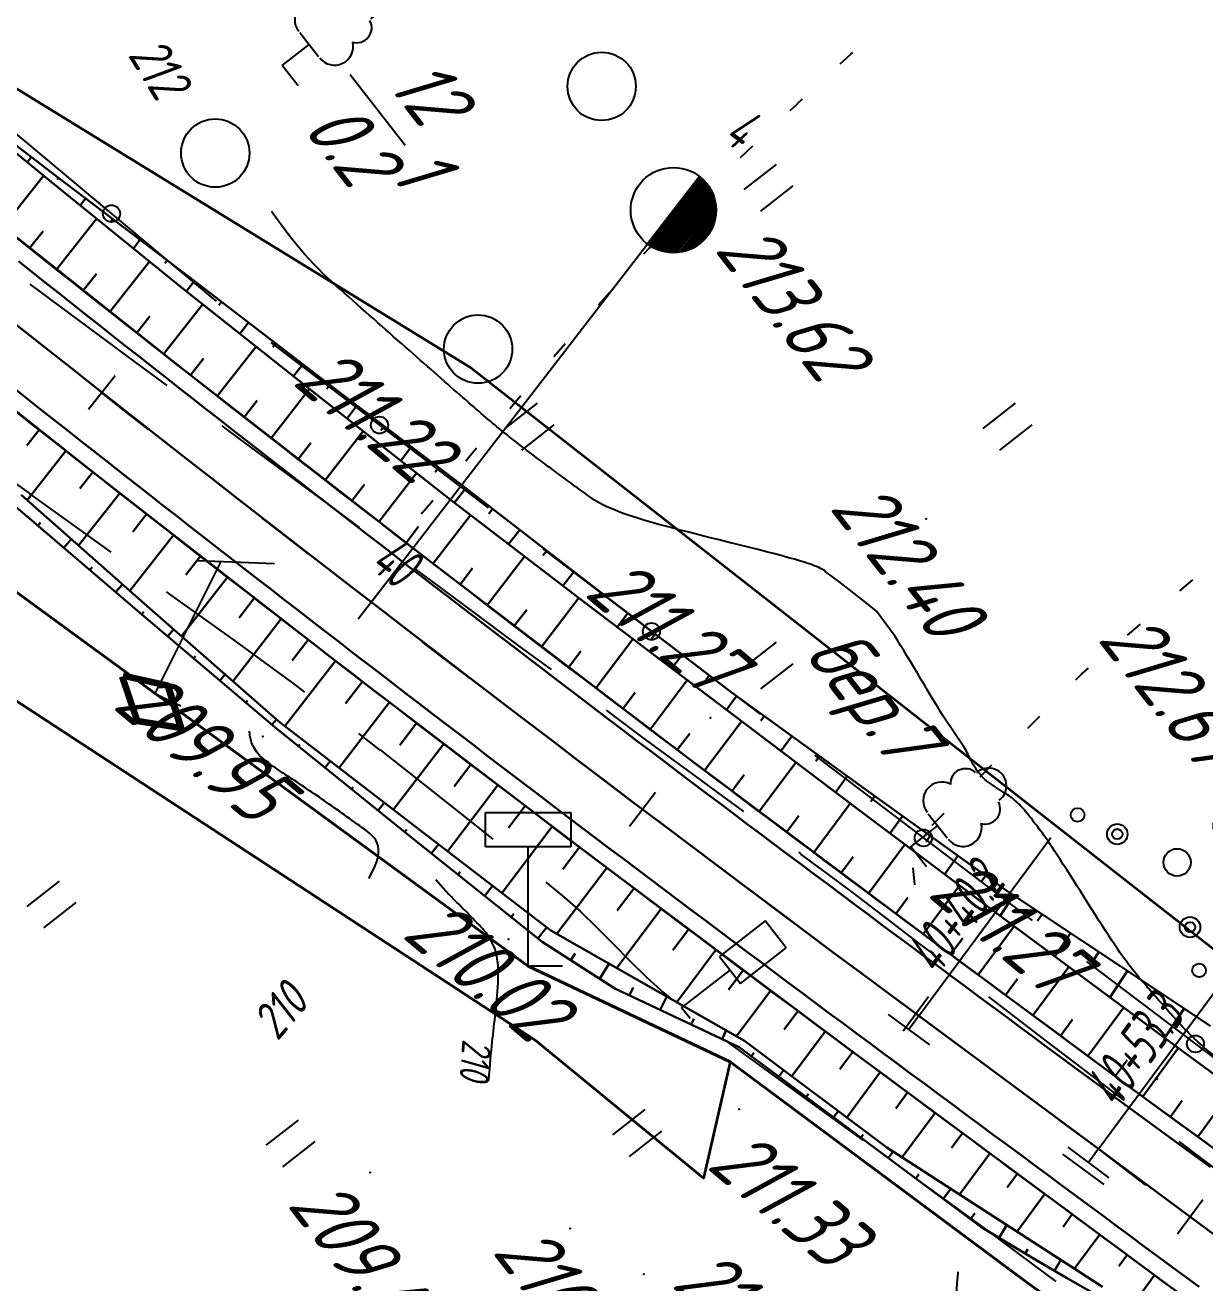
# Model space of a CAD drawing. Header units: millimetres. Extents: x -698 to 8131, y -704 to 4503.
# Drawn here: x 2841.8 to 2910.9, y 2710.8 to 2784.5 of the extents above; entities that cross this region are included whole.
import ezdxf

# ---------------------------------------------------------------- set-up
doc = ezdxf.new("R2010")
doc.units = ezdxf.units.MM
doc.linetypes.add('CONTI', pattern=[0])
doc.linetypes.add('STROT', pattern=[1.7, 0.5, -1.2])
for name, color, linetype, lineweight in [('10', 1, 'Continuous', 35), ('КОПИЯ_ОСЬ_13_ОТКОСЫ', 7, 'Continuous', 30), ('ОСЬ_ВЕРХ_ПОКРЫТИЯ_ГРАНИЦЫ_ПОЛОС', 7, 'Continuous', 30), ('ОСЬ_ВЕРХ_ПОКРЫТИЯ_ОСЬ', 1, 'Continuous', 30)]:
    doc.layers.add(name, color=color, linetype=linetype, lineweight=lineweight)
for name, color, linetype in [('_Ростелеком', 6, 'Continuous'), ('GOR_BDEFAULT', 212, 'CONTI'), ('NAD_MDEFAULT', 7, 'CONTI'), ('PI_OTDEFAULT', 172, 'CONTI'), ('PI_TTDEFAULT', 5, 'CONTI'), ('PLN_O', 7, 'CONTI'), ('SIT_LDEFAULT', 7, 'CONTI'), ('USLZNDEFAULT', 7, 'CONTI'), ('ZAPSKDEFAULT', 7, 'CONTI'), ('ОСЬ_ВЕРХ_ПОКРЫТИЯ_КИЛОМЕТЫ', 1, 'Continuous'), ('ОСЬ_ВЕРХ_ПОКРЫТИЯ_ПИКЕТЫ', 1, 'Continuous'), ('ОСЬ_ВЕРХ_ПОКРЫТИЯ_РАЗБИВКА_КРИВ', 1, 'Continuous'), ('разметка', 7, 'Continuous')]:
    doc.layers.add(name, color=color, linetype=linetype)
doc.styles.add('eskd', font='isocpeui.ttf', dxfattribs={"width": 1.2})
doc.styles.add('SHRFT', font='isocpeui.ttf', dxfattribs={"width": 3.5})
doc.styles.get("Standard").update_dxf_attribs({"font": 'isocpeui.ttf'})
doc.styles.add('STYLE1', font='isocpeui.ttf', dxfattribs={"width": 0.9})
doc.linetypes.add('кабель_связи_проект.', pattern='A,10,-1,["/",STYLE1,S=3,R=0,X=0,Y=-1.5],-4.1', length=15.1)

# ---------------------------------------------------------------- blocks, each defined once
blk = doc.blocks.new('BL_2011')
at = {"color": 0}
for p, q in [((0, 0), (0, 2.4)), ((1.6, 0), (1.6, 2.4))]:
    blk.add_line(p, q, dxfattribs=at)
blk = doc.blocks.new('BL_12')
at = {"color": 0}
for p, q in [((1, 7), (-1, 7)), ((-1, 7), (-1, 3.6)), ((1, 3.6), (1, 7)), ((-1, 3.6), (0, 3.6)), ((0, 0), (0, 3.6)), ((0, 3.6), (1, 3.6)), ((0.8, 0), (0, 0))]:
    blk.add_line(p, q, dxfattribs=at)
blk = doc.blocks.new('BL_104')
at = {"color": 0}
for p, q in [((-0.9, 2), (0.9, 2)), ((0, 0), (0, 2)), ((1.5, 0), (0, 0))]:
    blk.add_line(p, q, dxfattribs=at)
for centre, radius, start, end in [((0, 5.8), 1.04, 358, 185), ((-0.94, 4.8), 0.88, 100, 235), ((0.94, 4.8), 0.88, 305, 80), ((-1, 3.1), 1.1, 115, 270), ((1, 3.1), 1.1, 270, 65)]:
    blk.add_arc(centre, radius, start, end, dxfattribs=at)
blk = doc.blocks.new('BL_2004')
at = {"color": 0}
blk.add_circle((0, 0), 2, dxfattribs=at)
blk = doc.blocks.new('BL_2010')
at = {"color": 0}
for centre, radius in [((0, 5.78), 0.4), ((0, 3.46), 0.6), ((0, 3.46), 0.3), ((0, 0), 0.8), ((-3.46, -1.74), 0.6), ((-3.46, -1.74), 0.3), ((3.46, -1.74), 0.6), ((3.46, -1.74), 0.3), ((-5.78, -2.88), 0.4), ((5.78, -2.88), 0.4)]:
    blk.add_circle(centre, radius, dxfattribs=at)
blk = doc.blocks.new('BL_13')
at = {"color": 0}
for p, q in [((-2.5, 7), (-2.5, 9)), ((-2.5, 9), (2.5, 9)), ((2.5, 9), (2.5, 7)), ((0, 7), (-2.5, 7)), ((0, 0), (0, 7)), ((2.5, 7), (0, 7)), ((2, 0), (0, 0))]:
    blk.add_line(p, q, dxfattribs=at)

msp = doc.modelspace()

# ---------------------------------------------------------------- linework, layer by layer
at = {"layer": '10'}
for points in [[(2141.803, 3408.074), (2216.553, 3392.804), (2263.273, 3383.664), (2327.333, 3370.894), (2327.943, 3376.594), (2354.993, 3366.484), (2380.913, 3351.074), (2408.593, 3327.214), (2444.313, 3286.754), (2473.713, 3241.114), (2495.673, 3193.464), (2512.753, 3149.974), (2512.753, 3149.974), (2597.503, 3024.694), (2712.633, 2889.224), (2781.313, 2835.204), (2837.993, 2782.754), (2867.963, 2764.364), (2948.253, 2701.494), (2981.853, 2680.244), (3061.583, 2646.564), (3212.793, 2609.874)], [(2871.693, 2724.984), (2819.533, 2759.094), (2821.273, 2767.404), (2798.563, 2788.824), (2790.313, 2796.604), (2768.773, 2816.914), (2748.163, 2830.924), (2738.743, 2837.334), (2710.973, 2860.584), (2700.543, 2872.254), (2645.983, 2933.874)], [(3171.833, 2595.074), (3065.793, 2626.564), (3019.843, 2642.184), (2980.383, 2657.154), (2973.563, 2659.734), (2927.753, 2690.534), (2883.113, 2723.714), (2881.543, 2716.904), (2871.693, 2724.984)]]:
    msp.add_lwpolyline(points, dxfattribs=at)
at = {"layer": '_Ростелеком', "linetype": 'кабель_связи_проект.', "lineweight": 40, "ltscale": 0.25}
msp.add_lwpolyline([(2688.573, 2886.446), (2711.713, 2861.188), (2739.292, 2837.977), (2768.773, 2816.914), (2808.292, 2780.667), (2838.669, 2753.148), (2871.282, 2729.327), (2883.113, 2723.714), (2900.323, 2710.923), (2935.881, 2685.069), (2963.046, 2667.327), (2963.046, 2667.327), (2974.752, 2660.253), (2989.849, 2653.563), (3003.669, 2648.32), (3019.843, 2642.184), (3065.793, 2626.564), (3149.949, 2601.573)], dxfattribs=at)
at = {"layer": '_Ростелеком', "ltscale": 0.25}
for points in [[(2853.279, 2753.044), (2849.407, 2745.304), (2850.938, 2744.584)], [(2851.935, 2753.101), (2856.414, 2752.912)]]:
    msp.add_lwpolyline(points, dxfattribs=at)
at = {"layer": '_Ростелеком', "lineweight": 100, "ltscale": 0.25}
msp.add_lwpolyline([(2847.501, 2746.291), (2848.366, 2743.698), (2850.96, 2743.289), (2850.186, 2745.745), (2847.547, 2746.337)], dxfattribs=at)
at = {"layer": 'GOR_BDEFAULT', "color": 212, "flags": 128}
for points, elevation in [([(2944.869, 2709.83), (2944.419, 2709.73), (2943.919, 2709.63), (2943.379, 2709.51), (2942.799, 2709.39), (2942.199, 2709.26), (2941.579, 2709.13), (2940.939, 2709.01), (2940.289, 2708.88), (2939.639, 2708.76), (2938.999, 2708.64), (2938.369, 2708.53), (2937.769, 2708.42), (2937.189, 2708.33), (2936.639, 2708.26), (2936.139, 2708.19), (2935.679, 2708.15), (2935.269, 2708.12), (2934.899, 2708.1), (2934.559, 2708.1), (2934.269, 2708.11), (2933.999, 2708.13), (2933.769, 2708.17), (2933.559, 2708.21), (2933.369, 2708.26), (2933.199, 2708.32), (2933.049, 2708.38), (2932.909, 2708.45), (2932.769, 2708.52), (2932.649, 2708.59), (2932.529, 2708.66), (2932.409, 2708.74), (2932.279, 2708.81), (2932.159, 2708.89), (2932.039, 2708.96), (2931.909, 2709.04), (2931.789, 2709.12), (2931.659, 2709.19), (2931.539, 2709.27), (2931.409, 2709.34), (2931.289, 2709.42), (2931.159, 2709.49), (2931.039, 2709.57), (2930.909, 2709.65), (2930.779, 2709.72), (2930.649, 2709.8), (2930.529, 2709.88), (2930.399, 2709.95), (2930.269, 2710.03), (2930.139, 2710.11), (2930.009, 2710.19), (2929.879, 2710.26), (2929.749, 2710.34), (2929.619, 2710.42), (2929.489, 2710.51), (2929.359, 2710.59), (2929.229, 2710.67), (2929.099, 2710.75), (2928.969, 2710.84), (2928.839, 2710.93), (2928.719, 2711.02), (2928.589, 2711.11), (2928.459, 2711.2), (2928.329, 2711.29), (2928.199, 2711.39), (2928.079, 2711.48), (2927.949, 2711.58), (2927.819, 2711.68), (2927.689, 2711.78), (2927.569, 2711.88), (2927.439, 2711.98), (2927.309, 2712.08), (2927.179, 2712.18), (2927.049, 2712.28), (2926.919, 2712.39), (2926.789, 2712.49), (2926.659, 2712.6), (2926.529, 2712.7), (2926.399, 2712.81), (2926.259, 2712.91), (2926.129, 2713.02), (2925.999, 2713.12), (2925.859, 2713.23), (2925.729, 2713.34), (2925.589, 2713.44), (2925.459, 2713.55), (2925.319, 2713.66), (2925.179, 2713.76), (2925.049, 2713.87), (2924.909, 2713.98), (2924.769, 2714.09), (2924.629, 2714.19), (2924.499, 2714.3), (2924.359, 2714.41), (2924.209, 2714.52), (2924.069, 2714.63), (2923.929, 2714.74), (2923.779, 2714.86), (2923.619, 2714.97), (2923.469, 2715.09), (2923.309, 2715.21), (2923.139, 2715.33), (2922.979, 2715.46), (2922.799, 2715.58), (2922.619, 2715.72), (2922.429, 2715.85), (2922.239, 2715.99), (2922.039, 2716.13), (2921.829, 2716.28), (2921.619, 2716.42), (2921.409, 2716.57), (2921.199, 2716.72), (2920.979, 2716.88), (2920.759, 2717.03), (2920.539, 2717.18), (2920.319, 2717.33), (2920.099, 2717.49), (2919.889, 2717.64), (2919.669, 2717.79), (2919.469, 2717.94), (2919.259, 2718.08), (2919.059, 2718.23), (2918.869, 2718.37), (2918.679, 2718.5), (2918.489, 2718.64), (2918.309, 2718.78), (2918.129, 2718.91), (2917.959, 2719.04), (2917.779, 2719.17), (2917.609, 2719.29), (2917.449, 2719.42), (2917.279, 2719.55), (2917.119, 2719.67), (2916.959, 2719.79), (2916.799, 2719.92), (2916.639, 2720.04), (2916.479, 2720.16), (2916.319, 2720.28), (2916.159, 2720.4), (2915.999, 2720.52), (2915.839, 2720.64), (2915.689, 2720.76), (2915.529, 2720.88), (2915.379, 2721), (2915.219, 2721.12), (2915.069, 2721.24), (2914.909, 2721.36), (2914.759, 2721.47), (2914.609, 2721.59), (2914.459, 2721.71), (2914.309, 2721.82), (2914.159, 2721.94), (2914.009, 2722.06), (2913.859, 2722.17), (2913.709, 2722.29), (2913.569, 2722.4), (2913.419, 2722.51), (2913.279, 2722.62), (2913.139, 2722.74), (2912.999, 2722.85), (2912.859, 2722.96), (2912.719, 2723.07), (2912.579, 2723.18), (2912.439, 2723.29), (2912.299, 2723.4), (2912.169, 2723.5), (2912.039, 2723.61), (2911.899, 2723.72), (2911.769, 2723.82), (2911.639, 2723.93), (2911.509, 2724.03), (2911.379, 2724.14), (2911.259, 2724.24), (2911.129, 2724.35), (2911.009, 2724.45), (2910.889, 2724.56), (2910.769, 2724.67), (2910.649, 2724.77), (2910.529, 2724.88), (2910.409, 2724.98), (2910.299, 2725.09), (2910.189, 2725.2), (2910.079, 2725.31), (2909.969, 2725.42), (2909.859, 2725.53), (2909.749, 2725.64), (2909.639, 2725.75), (2909.539, 2725.86), (2909.429, 2725.97), (2909.329, 2726.08), (2909.229, 2726.19), (2909.129, 2726.31), (2909.029, 2726.42), (2908.919, 2726.53), (2908.819, 2726.64), (2908.719, 2726.76), (2908.629, 2726.87), (2908.529, 2726.98), (2908.429, 2727.09), (2908.329, 2727.21), (2908.229, 2727.32), (2908.129, 2727.43), (2908.029, 2727.54), (2907.939, 2727.65), (2907.839, 2727.76), (2907.739, 2727.88), (2907.649, 2727.99), (2907.549, 2728.1), (2907.459, 2728.21), (2907.359, 2728.32), (2907.269, 2728.43), (2907.179, 2728.54), (2907.079, 2728.65), (2906.989, 2728.76), (2906.889, 2728.88), (2906.789, 2729), (2906.689, 2729.13), (2906.579, 2729.27), (2906.469, 2729.41), (2906.349, 2729.57), (2906.229, 2729.74), (2906.089, 2729.92), (2905.949, 2730.12), (2905.799, 2730.34), (2905.649, 2730.57), (2905.479, 2730.83), (2905.299, 2731.1), (2905.109, 2731.39), (2904.909, 2731.7), (2904.699, 2732.02), (2904.499, 2732.35), (2904.279, 2732.68), (2904.069, 2733.02), (2903.849, 2733.37), (2903.639, 2733.71), (2903.419, 2734.04), (2903.219, 2734.37), (2903.009, 2734.69), (2902.819, 2735), (2902.629, 2735.29), (2902.459, 2735.56), (2902.289, 2735.81), (2902.139, 2736.05), (2901.989, 2736.26), (2901.859, 2736.46), (2901.739, 2736.64), (2901.619, 2736.81), (2901.509, 2736.96), (2901.409, 2737.11), (2901.309, 2737.24), (2901.219, 2737.36), (2901.129, 2737.48), (2901.049, 2737.59), (2900.969, 2737.69), (2900.889, 2737.79), (2900.819, 2737.89), (2900.739, 2737.99), (2900.669, 2738.08), (2900.589, 2738.18), (2900.519, 2738.27), (2900.439, 2738.36), (2900.369, 2738.46), (2900.289, 2738.55), (2900.209, 2738.63), (2900.129, 2738.72), (2900.039, 2738.81), (2899.949, 2738.89), (2899.859, 2738.98), (2899.769, 2739.06), (2899.669, 2739.14), (2899.569, 2739.22), (2899.459, 2739.3), (2899.349, 2739.37), (2899.229, 2739.45), (2899.109, 2739.53), (2898.989, 2739.6), (2898.869, 2739.68), (2898.749, 2739.76), (2898.629, 2739.83), (2898.499, 2739.92), (2898.389, 2740), (2898.269, 2740.08), (2898.149, 2740.17), (2898.039, 2740.27), (2897.939, 2740.36), (2897.839, 2740.46), (2897.749, 2740.57), (2897.659, 2740.68), (2897.569, 2740.79), (2897.499, 2740.91), (2897.419, 2741.02), (2897.349, 2741.14), (2897.289, 2741.26), (2897.219, 2741.38), (2897.169, 2741.49), (2897.109, 2741.61), (2897.049, 2741.72), (2896.999, 2741.82), (2896.949, 2741.93), (2896.899, 2742.02), (2896.849, 2742.12), (2895.599, 2743.98), (2895.439, 2744.23), (2895.269, 2744.51), (2895.079, 2744.82), (2894.889, 2745.13), (2894.689, 2745.46), (2894.489, 2745.8), (2894.279, 2746.15), (2894.079, 2746.49), (2893.869, 2746.84), (2893.669, 2747.17), (2893.469, 2747.5), (2893.279, 2747.82), (2893.099, 2748.11), (2892.929, 2748.39), (2892.779, 2748.64), (2891.689, 2750.12), (2891.159, 2750.55), (2890.629, 2750.97), (2890.079, 2751.39), (2889.469, 2751.87), (2888.729, 2752.42), (2888.679, 2752.46), (2888.629, 2752.5), (2888.559, 2752.54), (2888.489, 2752.59), (2888.399, 2752.63), (2888.299, 2752.68), (2888.179, 2752.74), (2888.039, 2752.79), (2887.869, 2752.86), (2887.669, 2752.92), (2887.439, 2753), (2887.179, 2753.08), (2886.879, 2753.17), (2886.529, 2753.26), (2886.149, 2753.37), (2885.719, 2753.48), (2885.239, 2753.61), (2884.729, 2753.73), (2884.189, 2753.87), (2883.629, 2754.01), (2883.049, 2754.15), (2882.459, 2754.3), (2881.869, 2754.45), (2881.269, 2754.6), (2880.689, 2754.75), (2880.109, 2754.9), (2879.549, 2755.04), (2879.019, 2755.19), (2878.519, 2755.33), (2878.059, 2755.46), (2877.639, 2755.59), (2877.259, 2755.72), (2876.909, 2755.83), (2876.599, 2755.95), (2876.329, 2756.06), (2876.079, 2756.16), (2875.849, 2756.26), (2875.649, 2756.36), (2875.469, 2756.46), (2875.309, 2756.55), (2875.159, 2756.64), (2875.019, 2756.73), (2874.889, 2756.82), (2874.769, 2756.91), (2874.649, 2757), (2874.529, 2757.09), (2874.409, 2757.17), (2874.279, 2757.26), (2874.159, 2757.35), (2874.039, 2757.44), (2873.919, 2757.53), (2873.799, 2757.62), (2873.679, 2757.7), (2873.559, 2757.79), (2873.439, 2757.88), (2873.319, 2757.97), (2873.199, 2758.06), (2873.079, 2758.15), (2872.959, 2758.24), (2872.839, 2758.33), (2872.719, 2758.41), (2872.599, 2758.5), (2872.479, 2758.59), (2872.359, 2758.68), (2872.239, 2758.77), (2872.119, 2758.86), (2871.999, 2758.95), (2871.889, 2759.03), (2871.769, 2759.12), (2871.649, 2759.21), (2871.539, 2759.3), (2871.419, 2759.39), (2871.309, 2759.47), (2871.189, 2759.56), (2871.079, 2759.65), (2870.959, 2759.73), (2870.849, 2759.82), (2870.739, 2759.91), (2870.619, 2760), (2870.509, 2760.08), (2870.399, 2760.17), (2870.279, 2760.26), (2870.169, 2760.35), (2870.049, 2760.45), (2869.939, 2760.54), (2869.819, 2760.63), (2869.699, 2760.73), (2869.579, 2760.83), (2869.449, 2760.93), (2869.329, 2761.04), (2869.199, 2761.14), (2869.069, 2761.25), (2868.939, 2761.36), (2868.799, 2761.48), (2868.669, 2761.59), (2868.529, 2761.71), (2868.379, 2761.84), (2868.239, 2761.96), (2868.089, 2762.09), (2867.929, 2762.23), (2867.779, 2762.36), (2867.619, 2762.5), (2867.449, 2762.65), (2867.279, 2762.8), (2867.109, 2762.95), (2866.929, 2763.1), (2866.749, 2763.26), (2866.569, 2763.42), (2866.379, 2763.59), (2866.189, 2763.76), (2865.989, 2763.93), (2865.789, 2764.11), (2865.589, 2764.28), (2865.379, 2764.47), (2865.169, 2764.65), (2864.959, 2764.84), (2864.739, 2765.03), (2864.529, 2765.22), (2864.299, 2765.41), (2864.079, 2765.61), (2863.859, 2765.81), (2863.629, 2766.01), (2863.399, 2766.21), (2863.169, 2766.42), (2862.939, 2766.62), (2862.699, 2766.83), (2862.459, 2767.04), (2862.229, 2767.25), (2861.989, 2767.46), (2861.749, 2767.67), (2861.499, 2767.89), (2861.259, 2768.1), (2861.019, 2768.32), (2860.769, 2768.54), (2860.529, 2768.75), (2860.279, 2768.97), (2860.039, 2769.19), (2859.789, 2769.42), (2859.529, 2769.65), (2859.279, 2769.9), (2859.009, 2770.16), (2858.739, 2770.44), (2858.469, 2770.73), (2858.179, 2771.05), (2857.889, 2771.39), (2857.579, 2771.76), (2857.259, 2772.16), (2856.939, 2772.59), (2856.589, 2773.05), (2856.239, 2773.55)], 212), ([(2861.949, 2734.47), (2862.149, 2734.83), (2862.299, 2735.16), (2862.409, 2735.45), (2862.489, 2735.72), (2862.519, 2735.96), (2862.519, 2736.17), (2862.489, 2736.37), (2862.429, 2736.54), (2862.349, 2736.7), (2862.249, 2736.85), (2862.129, 2736.98), (2861.999, 2737.1), (2861.859, 2737.22), (2861.709, 2737.33), (2861.559, 2737.44), (2861.409, 2737.55), (2861.259, 2737.65), (2861.109, 2737.76), (2860.959, 2737.87), (2860.809, 2737.98), (2860.659, 2738.08), (2860.519, 2738.19), (2860.369, 2738.29), (2860.219, 2738.4), (2860.069, 2738.5), (2859.919, 2738.61), (2859.779, 2738.71), (2859.629, 2738.81), (2859.479, 2738.92), (2859.339, 2739.02), (2859.189, 2739.12), (2859.049, 2739.22), (2858.899, 2739.32), (2858.749, 2739.42), (2858.609, 2739.52), (2858.459, 2739.62), (2858.319, 2739.72), (2858.169, 2739.81), (2858.029, 2739.91), (2857.889, 2740.01), (2857.739, 2740.1), (2857.599, 2740.2), (2857.459, 2740.29), (2857.309, 2740.38), (2857.169, 2740.48), (2857.029, 2740.57), (2856.889, 2740.66), (2856.749, 2740.75), (2856.609, 2740.85), (2856.469, 2740.94), (2856.339, 2741.03), (2856.209, 2741.12), (2856.089, 2741.21), (2855.969, 2741.3), (2855.859, 2741.39), (2855.749, 2741.49), (2855.649, 2741.58), (2855.549, 2741.67), (2855.469, 2741.77), (2855.389, 2741.86), (2855.319, 2741.96), (2855.259, 2742.05), (2855.199, 2742.15), (2855.159, 2742.24), (2855.119, 2742.33), (2855.079, 2742.43), (2855.049, 2742.51), (2855.029, 2742.6), (2855.009, 2742.69), (2854.999, 2742.77), (2854.979, 2742.84), (2854.969, 2742.91), (2854.969, 2742.98), (2854.959, 2743.04), (2854.959, 2743.09)], 210), ([(2868.969, 2722.62), (2868.999, 2722.97), (2869.029, 2723.29), (2869.049, 2723.59), (2869.079, 2723.88), (2869.099, 2724.14), (2869.129, 2724.4), (2869.149, 2724.64), (2869.169, 2724.87), (2869.199, 2725.09), (2869.219, 2725.31), (2869.239, 2725.53), (2869.269, 2725.74), (2869.289, 2725.96), (2869.319, 2726.17), (2869.339, 2726.4), (2869.369, 2726.63), (2869.399, 2726.87), (2869.419, 2727.11), (2869.449, 2727.35), (2869.469, 2727.6), (2869.489, 2727.85), (2869.509, 2728.1), (2869.519, 2728.35), (2869.529, 2728.59), (2869.529, 2728.84), (2869.529, 2729.07), (2869.519, 2729.3), (2869.499, 2729.53), (2869.469, 2729.74), (2869.439, 2729.95), (2869.389, 2730.14), (2869.339, 2730.32), (2869.269, 2730.5), (2869.199, 2730.66), (2869.119, 2730.82), (2869.029, 2730.97), (2868.939, 2731.11), (2868.839, 2731.25), (2868.729, 2731.38), (2868.629, 2731.51), (2868.509, 2731.63), (2868.399, 2731.75), (2868.279, 2731.87), (2868.159, 2731.99), (2868.039, 2732.11), (2867.919, 2732.23), (2867.799, 2732.36), (2867.679, 2732.48), (2867.559, 2732.6), (2867.439, 2732.72), (2867.329, 2732.83), (2867.209, 2732.95), (2867.099, 2733.06), (2866.989, 2733.17), (2866.889, 2733.28), (2866.789, 2733.38), (2866.689, 2733.48), (2866.599, 2733.57), (2866.519, 2733.66), (2866.439, 2733.74), (2865.879, 2734.39)], 210), ([(2901.739, 2699.58), (2901.459, 2699.77), (2901.209, 2699.94), (2900.989, 2700.11), (2900.789, 2700.25), (2900.609, 2700.39), (2900.449, 2700.52), (2900.309, 2700.63), (2900.179, 2700.74), (2900.069, 2700.84), (2899.969, 2700.94), (2899.879, 2701.03), (2899.789, 2701.11), (2899.709, 2701.19), (2899.629, 2701.27), (2899.559, 2701.35), (2899.489, 2701.43), (2899.409, 2701.51), (2899.339, 2701.59), (2899.259, 2701.67), (2899.189, 2701.75), (2899.109, 2701.83), (2899.029, 2701.91), (2898.959, 2701.99), (2898.879, 2702.07), (2898.809, 2702.15), (2898.729, 2702.23), (2898.649, 2702.31), (2898.579, 2702.39), (2898.499, 2702.47), (2898.419, 2702.55), (2898.339, 2702.63), (2898.269, 2702.72), (2898.189, 2702.8), (2898.109, 2702.88), (2898.029, 2702.96), (2897.949, 2703.05), (2897.869, 2703.13), (2897.799, 2703.21), (2897.719, 2703.29), (2897.639, 2703.38), (2897.559, 2703.46), (2897.479, 2703.54), (2897.399, 2703.63), (2897.319, 2703.71), (2897.239, 2703.79), (2897.159, 2703.88), (2897.079, 2703.96), (2897.009, 2704.05), (2896.929, 2704.14), (2896.849, 2704.24), (2896.779, 2704.34), (2896.709, 2704.45), (2896.639, 2704.56), (2896.579, 2704.68), (2896.519, 2704.82), (2896.459, 2704.96), (2896.409, 2705.12), (2896.369, 2705.28), (2896.329, 2705.47), (2896.299, 2705.66), (2896.269, 2705.87), (2896.249, 2706.1), (2896.239, 2706.34), (2896.229, 2706.59), (2896.219, 2706.84), (2896.219, 2707.11), (2896.229, 2707.37), (2896.229, 2707.64), (2896.239, 2707.91), (2896.259, 2708.18), (2896.269, 2708.44), (2896.279, 2708.7), (2896.299, 2708.95), (2896.309, 2709.19), (2896.329, 2709.41), (2896.339, 2709.63), (2896.359, 2709.83), (2896.369, 2710.02), (2896.379, 2710.19), (2896.389, 2710.36), (2896.399, 2710.51), (2896.409, 2710.65), (2896.419, 2710.78), (2896.429, 2710.9), (2896.439, 2711.01), (2896.449, 2711.11), (2896.449, 2711.2), (2896.459, 2711.28), (2896.459, 2711.35), (2896.469, 2711.41)], 212)]:
    msp.add_lwpolyline(points, dxfattribs=dict(at, elevation=elevation))
at = {"layer": 'NAD_MDEFAULT', "color": 0}
msp.add_line((2860.845, 2781.572), (2864.077, 2777.435), dxfattribs=at)
at = {"layer": 'PI_TTDEFAULT', "color": 5}
for p in [(2878.379, 2771.41, 213.623), (2865.059, 2755.86, 211.219), (2894.599, 2755.54, 212.401), (2903.739, 2746.48, 212.672), (2881.959, 2743.87, 211.272), (2855.729, 2742.78, 209.953), (2893.689, 2736.32, 211.572), (2870.129, 2730.9, 210.02), (2908.129, 2722.71, 211.673), (2883.649, 2720.95, 211.334), (2862.019, 2717.23, 209.437), (2873.739, 2713.95, 210.463), (2878.059, 2711.28, 210.87)]:
    msp.add_point(p, dxfattribs=at)
at = {"layer": 'PLN_O'}
for p, q in [((2840.729, 2778.55), (2852.809, 2768.45)), ((2852.809, 2768.44), (2853.009, 2768.29)), ((2856.199, 2765.87), (2868.939, 2756.19)), ((2872.129, 2753.78), (2884.869, 2744.1)), ((2888.059, 2741.68), (2900.799, 2732)), ((2903.989, 2729.6), (2916.749, 2719.94))]:
    msp.add_line(p, q, dxfattribs=at)
for centre in [(2846.869, 2773.42), (2862.569, 2761.03), (2878.499, 2748.94), (2894.429, 2736.84), (2910.369, 2724.77)]:
    msp.add_circle(centre, 0.5, dxfattribs=at)
at = {"layer": 'SIT_LDEFAULT', "color": 7}
for p, q in [((2889.549, 2782.19), (2890.189, 2782.77)), ((2890.189, 2782.77), (2890.289, 2782.86)), ((2886.629, 2779.46), (2887.059, 2779.86)), ((2887.049, 2779.87), (2887.349, 2780.15)), ((2883.719, 2776.71), (2884.439, 2777.4)), ((2880.849, 2773.93), (2881.559, 2774.63)), ((2878.379, 2771.41), (2878.749, 2771.79)), ((2878.059, 2771.06), (2878.379, 2771.41)), ((2848.299, 2764.7), (2842.099, 2769.29)), ((2875.399, 2768.07), (2876.059, 2768.82)), ((2872.789, 2765.05), (2873.439, 2765.81)), ((2850.139, 2763.35), (2848.299, 2764.7)), ((2870.199, 2762), (2870.849, 2762.76)), ((2854.589, 2760.06), (2853.349, 2760.98)), ((2859.749, 2756.25), (2854.589, 2760.06)), ((2838.719, 2759.43), (2842.049, 2757.04)), ((2867.619, 2758.93), (2868.259, 2759.7)), ((2842.039, 2757.03), (2846.829, 2753.59)), ((2861.399, 2755.03), (2859.749, 2756.25)), ((2865.059, 2755.86), (2865.589, 2756.5)), ((2865.589, 2756.5), (2865.699, 2756.63)), ((2865.619, 2751.9), (2864.609, 2752.65)), ((2868.199, 2749.98), (2865.619, 2751.9)), ((2909.449, 2751.31), (2910.209, 2751.96)), ((2850.079, 2751.25), (2854.089, 2748.38)), ((2870.819, 2748.04), (2868.199, 2749.98)), ((2906.389, 2748.72), (2907.149, 2749.37)), ((2854.089, 2748.38), (2857.569, 2745.84)), ((2872.639, 2746.7), (2870.819, 2748.04)), ((2903.739, 2746.48), (2904.099, 2746.79)), ((2903.369, 2746.11), (2903.739, 2746.48)), ((2857.569, 2745.84), (2858.179, 2745.38)), ((2877.869, 2742.83), (2875.869, 2744.32)), ((2900.559, 2743.27), (2901.259, 2743.98)), ((2861.349, 2742.95), (2862.589, 2741.99)), ((2879.619, 2741.54), (2877.869, 2742.82)), ((2862.599, 2742), (2865.229, 2739.93)), ((2881.149, 2740.41), (2879.619, 2741.54)), ((2897.749, 2740.42), (2898.449, 2741.13)), ((2882.679, 2739.28), (2881.149, 2740.41)), ((2865.229, 2739.93), (2867.759, 2737.92)), ((2883.909, 2738.38), (2882.679, 2739.28)), ((2867.759, 2737.92), (2869.209, 2736.76)), ((2894.939, 2737.58), (2895.639, 2738.29)), ((2887.269, 2735.9), (2887.129, 2736.01)), ((2888.789, 2734.75), (2887.259, 2735.89)), ((2893.939, 2734.1), (2893.829, 2735.09)), ((2872.309, 2734.24), (2873.289, 2733.44)), ((2890.319, 2733.62), (2888.799, 2734.76)), ((2873.289, 2733.44), (2874.319, 2732.54)), ((2892.059, 2732.3), (2890.319, 2733.62)), ((2874.319, 2732.54), (2875.309, 2731.59)), ((2894.169, 2730.68), (2892.059, 2732.3)), ((2875.309, 2731.59), (2876.269, 2730.62)), ((2876.269, 2730.62), (2877.239, 2729.64)), ((2895.089, 2729.98), (2894.169, 2730.68)), ((2877.239, 2729.64), (2878.219, 2728.68)), ((2878.219, 2728.68), (2879.219, 2727.76)), ((2879.219, 2727.76), (2879.619, 2727.43)), ((2899.099, 2726.89), (2898.259, 2727.53)), ((2901.729, 2724.88), (2899.099, 2726.89)), ((2882.789, 2725), (2884.429, 2723.81)), ((2904.319, 2722.9), (2901.729, 2724.88)), ((2884.429, 2723.81), (2887.579, 2721.52)), ((2906.219, 2721.46), (2904.319, 2722.9)), ((2887.579, 2721.52), (2890.889, 2719.13)), ((2912.029, 2717.08), (2909.409, 2719.05)), ((2894.649, 2716.4), (2897.989, 2713.97)), ((2897.989, 2713.97), (2900.829, 2711.87)), ((2900.829, 2711.87), (2902.189, 2710.85))]:
    msp.add_line(p, q, dxfattribs=at)
at = {"layer": 'КОПИЯ_ОСЬ_13_ОТКОСЫ'}
for p, q in [((2873.785, 2729.669), (2874.039, 2730.066)), ((2875.471, 2728.593), (2876.033, 2729.472)), ((2877.214, 2727.619), (2877.434, 2728.083)), ((2879.021, 2726.762), (2879.396, 2727.554)), ((2880.828, 2725.905), (2880.983, 2726.232)), ((2882.635, 2725.048), (2882.881, 2725.566)), ((2884.351, 2724.04), (2884.499, 2724.238)), ((2885.956, 2722.847), (2886.246, 2723.237)), ((2887.562, 2721.654), (2887.704, 2721.845)), ((2889.167, 2720.46), (2889.447, 2720.837)), ((2890.772, 2719.267), (2890.91, 2719.453)), ((2892.377, 2718.074), (2892.666, 2718.463)), ((2893.982, 2716.881), (2894.166, 2717.128)), ((2895.587, 2715.688), (2896.032, 2716.287)), ((2897.193, 2714.495), (2897.454, 2714.847)), ((2898.866, 2713.404), (2899.321, 2714.161))]:
    msp.add_line(p, q, dxfattribs=at)
for points in [[(2788.4, 2805.003), (2789.095, 2804.415), (2803.212, 2792.608), (2817.433, 2780.928), (2831.759, 2769.376), (2846.187, 2757.953), (2860.718, 2746.659), (2875.348, 2735.496), (2890.078, 2724.464), (2910.751, 2709.166), (2916.808, 2704.718), (2921.269, 2701.471), (2924.932, 2698.828), (2928.201, 2696.491), (2931.071, 2694.458), (2934.573, 2692.007), (2938.089, 2689.575), (2943.507, 2685.901), (2944.423, 2685.296)], [(2786.135, 2802.493), (2786.893, 2801.805), (2786.893, 2801.805), (2794.855, 2794.937), (2802.265, 2788.899), (2809.704, 2782.895), (2811.941, 2781.102), (2819.044, 2775.446), (2826.172, 2769.821), (2833.631, 2763.075), (2841.122, 2756.365), (2848.76, 2749.83), (2856.43, 2743.332), (2864.25, 2737.019), (2872.1, 2730.745)], [(2835.617, 2781.586), (2843.332, 2775.283), (2851.077, 2769.017), (2858.881, 2762.824), (2866.716, 2756.67), (2874.625, 2750.612), (2882.564, 2744.592), (2890.507, 2738.578), (2898.48, 2732.603), (2909.154, 2724.67), (2912.381, 2722.31), (2913.188, 2721.722), (2914.564, 2720.728), (2914.806, 2720.551), (2917.235, 2718.802), (2918.04, 2718.214), (2922.892, 2714.724), (2923.696, 2714.139), (2925.31, 2712.976), (2926.113, 2712.389), (2927.728, 2711.231), (2928.532, 2710.648)], [(2835.617, 2781.586), (2843.332, 2775.283), (2851.077, 2769.017), (2858.881, 2762.824), (2866.716, 2756.67), (2874.625, 2750.612), (2882.564, 2744.592), (2890.508, 2738.578), (2898.48, 2732.603), (2909.154, 2724.67), (2912.381, 2722.31), (2913.188, 2721.722), (2914.564, 2720.728), (2914.806, 2720.551), (2917.234, 2718.802), (2918.04, 2718.214), (2922.892, 2714.724), (2923.697, 2714.139), (2925.31, 2712.976), (2926.113, 2712.389), (2927.728, 2711.231), (2928.532, 2710.648)], [(2835.699, 2781.688), (2843.608, 2775.632), (2851.546, 2769.613), (2859.446, 2763.55), (2867.375, 2757.524), (2875.254, 2751.434), (2883.162, 2745.383), (2891.23, 2739.544), (2899.325, 2733.745), (2910.414, 2726.372), (2911.241, 2725.808)], [(2842.167, 2776.73), (2841.932, 2776.422)], [(2836.753, 2775.626), (2851.125, 2764.247), (2865.599, 2752.997), (2880.172, 2741.877), (2894.845, 2730.888), (2907.061, 2721.843), (2916.347, 2715.075), (2921.196, 2711.564), (2925.649, 2708.365), (2933.369, 2702.898), (2935.816, 2701.191), (2939.293, 2698.793), (2942.782, 2696.413), (2945.253, 2694.75), (2948.785, 2692.409)], [(2840.506, 2772.634), (2842.895, 2775.638)], [(2843.757, 2775.518), (2843.679, 2775.415)], [(2845.349, 2774.306), (2845.038, 2773.897)], [(2843.639, 2770.148), (2845.995, 2773.121)], [(2846.942, 2773.097), (2846.838, 2772.96)], [(2842.072, 2771.39), (2842.867, 2772.392)], [(2848.536, 2771.889), (2848.149, 2771.378)], [(2846.777, 2767.668), (2849.099, 2770.611)], [(2850.131, 2770.682), (2850.002, 2770.512)], [(2845.208, 2768.907), (2845.992, 2769.899)], [(2851.725, 2769.475), (2851.26, 2768.871)], [(2849.92, 2765.193), (2852.213, 2768.111)], [(2853.31, 2768.254), (2853.155, 2768.053)], [(2848.348, 2766.43), (2849.121, 2767.411)], [(2854.895, 2767.035), (2854.391, 2766.379)], [(2856.482, 2765.818), (2856.314, 2765.599)], [(2853.068, 2762.725), (2855.339, 2765.627)], [(2851.494, 2763.958), (2852.257, 2764.932)], [(2858.07, 2764.602), (2857.528, 2763.894)], [(2856.221, 2760.263), (2858.47, 2763.149)], [(2859.659, 2763.387), (2859.478, 2763.151)], [(2854.644, 2761.493), (2855.4, 2762.461)], [(2861.249, 2762.174), (2860.67, 2761.414)], [(2842.631, 2760.749), (2841.914, 2759.839)], [(2859.378, 2757.807), (2861.606, 2760.677)], [(2862.84, 2760.963), (2862.647, 2760.709)], [(2857.799, 2759.034), (2858.548, 2759.997)], [(2844.203, 2759.512), (2841.937, 2756.63)], [(2864.433, 2759.753), (2863.816, 2758.941)], [(2866.026, 2758.545), (2865.821, 2758.274)], [(2845.776, 2758.276), (2845.021, 2757.315)], [(2862.54, 2755.357), (2864.746, 2758.211)], [(2841.58, 2756.947), (2849.114, 2750.284), (2856.681, 2743.657), (2864.632, 2737.521), (2872.612, 2731.423), (2883.959, 2724.951), (2892.294, 2718.703), (2892.294, 2718.703), (2904.92, 2710.543)], [(2847.349, 2757.042), (2844.941, 2753.967)], [(2860.958, 2756.582), (2861.7, 2757.539)], [(2867.619, 2757.335), (2866.958, 2756.484)], [(2848.924, 2755.81), (2848.122, 2754.784)], [(2865.707, 2752.914), (2867.899, 2755.76)], [(2869.199, 2756.109), (2868.979, 2755.825)], [(2842.554, 2755.135), (2842.714, 2755.322)], [(2864.123, 2754.135), (2864.858, 2755.087)], [(2870.781, 2754.884), (2870.132, 2754.046)], [(2844.072, 2753.833), (2844.512, 2754.346)], [(2850.501, 2754.579), (2847.95, 2751.309)], [(2852.078, 2753.349), (2851.229, 2752.258)], [(2868.879, 2750.477), (2871.067, 2753.33)], [(2872.363, 2753.662), (2872.147, 2753.382)], [(2845.592, 2752.533), (2845.738, 2752.704)], [(2867.292, 2751.695), (2868.022, 2752.644)], [(2853.657, 2752.121), (2850.965, 2748.657)], [(2873.947, 2752.44), (2873.311, 2751.615)], [(2847.113, 2751.234), (2847.509, 2751.698)], [(2875.532, 2751.22), (2875.32, 2750.945)], [(2855.237, 2750.895), (2854.34, 2749.739)], [(2872.055, 2748.046), (2874.24, 2750.906)], [(2848.635, 2749.937), (2848.767, 2750.091)], [(2856.818, 2749.67), (2853.985, 2746.01)], [(2870.466, 2749.26), (2871.195, 2750.212)], [(2877.118, 2750.002), (2876.494, 2749.189)], [(2850.158, 2748.641), (2850.511, 2749.055)], [(2858.4, 2748.447), (2857.457, 2747.226)], [(2875.236, 2745.621), (2877.418, 2748.488)], [(2878.706, 2748.786), (2878.498, 2748.514)], [(2851.683, 2747.346), (2851.8, 2747.485)], [(2873.645, 2746.832), (2874.372, 2747.786)], [(2880.294, 2747.57), (2879.683, 2746.77)], [(2859.984, 2747.225), (2857.026, 2743.389)], [(2853.209, 2746.053), (2853.518, 2746.419)], [(2861.568, 2746.004), (2860.584, 2744.725)], [(2878.422, 2743.202), (2880.6, 2746.076)], [(2881.884, 2746.357), (2881.68, 2746.09)], [(2876.829, 2744.411), (2877.555, 2745.367)], [(2883.48, 2745.152), (2882.892, 2744.343)], [(2854.736, 2744.762), (2854.839, 2744.884)], [(2863.154, 2744.786), (2860.197, 2740.935)], [(2856.264, 2743.472), (2856.531, 2743.788)], [(2881.613, 2740.789), (2883.783, 2743.666)], [(2885.098, 2743.976), (2884.902, 2743.707)], [(2864.741, 2743.569), (2863.757, 2742.284)], [(2880.017, 2741.995), (2880.742, 2742.954)], [(2857.815, 2742.209), (2857.902, 2742.316)], [(2866.329, 2742.353), (2863.373, 2738.488)], [(2886.717, 2742.803), (2886.08, 2741.923)], [(2888.338, 2741.63), (2888.126, 2741.337)], [(2859.37, 2740.951), (2859.68, 2741.335)], [(2867.918, 2741.139), (2866.934, 2739.849)], [(2884.808, 2738.383), (2886.965, 2741.253)], [(2883.21, 2739.586), (2883.932, 2740.545)], [(2889.959, 2740.46), (2889.273, 2739.509)], [(2860.926, 2739.695), (2861.029, 2739.823)], [(2869.509, 2739.926), (2866.554, 2736.046)], [(2891.582, 2739.291), (2891.354, 2738.973)], [(2862.483, 2738.44), (2862.847, 2738.892)], [(2871.1, 2738.715), (2870.117, 2737.421)], [(2888.008, 2735.983), (2890.151, 2738.847)], [(2886.408, 2737.183), (2887.125, 2738.14)], [(2893.206, 2738.123), (2892.472, 2737.101)], [(2864.042, 2737.186), (2864.163, 2737.337)], [(2872.693, 2737.506), (2869.739, 2733.611)], [(2865.602, 2735.934), (2866.02, 2736.456)], [(2874.287, 2736.298), (2873.304, 2734.999)], [(2891.213, 2733.59), (2893.342, 2736.447)], [(2894.831, 2736.957), (2894.586, 2736.616)], [(2889.61, 2734.786), (2890.323, 2735.741)], [(2896.457, 2735.793), (2895.674, 2734.699)], [(2867.162, 2734.684), (2867.302, 2734.858)], [(2875.883, 2735.092), (2872.946, 2731.205)], [(2898.084, 2734.63), (2897.824, 2734.265)], [(2868.725, 2733.435), (2869.196, 2734.025)], [(2877.479, 2733.887), (2876.502, 2732.59)], [(2892.817, 2732.395), (2893.526, 2733.348)], [(2894.422, 2731.202), (2896.538, 2734.053)], [(2899.721, 2733.482), (2898.92, 2732.276)], [(2879.077, 2732.684), (2876.472, 2729.222)], [(2870.288, 2732.188), (2870.445, 2732.385)], [(2901.387, 2732.374), (2901.12, 2731.972)], [(2871.852, 2730.942), (2872.377, 2731.602)], [(2880.675, 2731.482), (2879.755, 2730.256)], [(2897.636, 2728.821), (2899.742, 2731.665)], [(2903.052, 2731.267), (2902.135, 2729.887)], [(2872.1, 2730.745), (2876.364, 2728.023), (2876.364, 2728.023), (2883.631, 2724.575), (2897.798, 2714.045), (2900.393, 2712.487)], [(2896.029, 2730.011), (2896.733, 2730.962)], [(2882.275, 2730.282), (2879.981, 2727.22)], [(2904.718, 2730.159), (2904.412, 2729.699)], [(2883.876, 2729.083), (2883.013, 2727.929)], [(2900.851, 2726.441), (2902.953, 2729.279)], [(2906.383, 2729.052), (2905.35, 2727.498)], [(2899.244, 2727.631), (2899.946, 2728.579)], [(2885.479, 2727.886), (2883.488, 2725.22)], [(2908.049, 2727.945), (2907.704, 2727.426)], [(2904.066, 2724.061), (2906.163, 2726.893)], [(2909.714, 2726.837), (2908.565, 2725.109)], [(2887.082, 2726.691), (2886.275, 2725.607)], [(2902.458, 2725.251), (2903.159, 2726.197)], [(2888.687, 2725.497), (2886.734, 2722.871)], [(2907.282, 2721.682), (2909.353, 2724.525)], [(2890.292, 2724.305), (2889.543, 2723.292)], [(2905.673, 2722.871), (2906.372, 2723.815)], [(2891.9, 2723.115), (2889.941, 2720.467)], [(2893.508, 2721.926), (2892.812, 2720.985)], [(2910.514, 2719.326), (2912.582, 2722.163)], [(2908.898, 2720.504), (2909.589, 2721.452)], [(2895.116, 2720.736), (2893.185, 2718.127)], [(2896.723, 2719.546), (2896.08, 2718.677)], [(2898.331, 2718.357), (2896.551, 2715.952)], [(2899.939, 2717.167), (2899.346, 2716.365)], [(2901.547, 2715.977), (2899.917, 2713.776)], [(2903.154, 2714.788), (2902.611, 2714.054)], [(2904.762, 2713.598), (2903.284, 2711.6)], [(2900.394, 2712.488), (2900.547, 2712.743)], [(2900.393, 2712.487), (2901.076, 2712.077), (2902.821, 2711.072), (2906.047, 2709.204)], [(2902.119, 2711.476), (2902.487, 2712.115)], [(2906.37, 2712.408), (2905.877, 2711.742)], [(2907.977, 2711.219), (2906.633, 2709.403)]]:
    msp.add_lwpolyline(points, dxfattribs=at)
at = {"layer": 'ОСЬ_ВЕРХ_ПОКРЫТИЯ_ГРАНИЦЫ_ПОЛОС', "linetype": 'Continuous'}
for points in [[(2841.26, 2772.034), (2842.04, 2771.414), (2842.821, 2770.794), (2843.603, 2770.175), (2844.384, 2769.556), (2845.166, 2768.938), (2845.948, 2768.32), (2846.731, 2767.703), (2847.514, 2767.085), (2848.297, 2766.469), (2849.08, 2765.852), (2849.864, 2765.236), (2850.648, 2764.62), (2851.432, 2764.005), (2852.217, 2763.39), (2853.001, 2762.776), (2853.787, 2762.161), (2854.572, 2761.548), (2855.358, 2760.934), (2856.144, 2760.321), (2856.93, 2759.709), (2857.717, 2759.096), (2858.504, 2758.484), (2859.291, 2757.873), (2860.079, 2757.262), (2860.867, 2756.651), (2861.655, 2756.041), (2862.443, 2755.431), (2863.232, 2754.821), (2864.021, 2754.212), (2864.81, 2753.603), (2865.6, 2752.995), (2866.39, 2752.387), (2867.18, 2751.779), (2867.971, 2751.172), (2868.761, 2750.565), (2869.553, 2749.959), (2870.344, 2749.353), (2871.136, 2748.747), (2871.928, 2748.142), (2872.72, 2747.537), (2873.513, 2746.932), (2874.306, 2746.328), (2875.099, 2745.724), (2875.892, 2745.121), (2876.686, 2744.518), (2877.48, 2743.915), (2878.274, 2743.313), (2879.069, 2742.711), (2879.864, 2742.11), (2880.659, 2741.509), (2881.455, 2740.908), (2882.251, 2740.308), (2883.047, 2739.708), (2883.843, 2739.108), (2884.64, 2738.509), (2885.437, 2737.91), (2886.234, 2737.312), (2887.032, 2736.714), (2887.83, 2736.116), (2888.628, 2735.519), (2889.426, 2734.922), (2890.225, 2734.326), (2891.024, 2733.73), (2891.823, 2733.134), (2892.623, 2732.539), (2893.423, 2731.944), (2894.223, 2731.35), (2895.023, 2730.756), (2895.824, 2730.162), (2896.625, 2729.569), (2897.428, 2728.974), (2898.231, 2728.38), (2899.034, 2727.786), (2899.836, 2727.192), (2900.639, 2726.597), (2901.442, 2726.003), (2902.245, 2725.409), (2903.047, 2724.814), (2903.85, 2724.22), (2904.653, 2723.626), (2905.456, 2723.032), (2906.258, 2722.437), (2907.061, 2721.843), (2907.86, 2721.26), (2908.658, 2720.677), (2909.457, 2720.094), (2910.256, 2719.511), (2911.054, 2718.929)], [(2911.258, 2717.542), (2910.459, 2718.125), (2909.661, 2718.707), (2908.862, 2719.29), (2908.064, 2719.873), (2907.265, 2720.456), (2906.466, 2721.039), (2905.663, 2721.634), (2904.861, 2722.228), (2904.058, 2722.822), (2903.255, 2723.416), (2902.452, 2724.011), (2901.65, 2724.605), (2900.847, 2725.199), (2900.044, 2725.794), (2899.241, 2726.388), (2898.439, 2726.982), (2897.636, 2727.576), (2896.833, 2728.171), (2896.03, 2728.765), (2895.229, 2729.359), (2894.428, 2729.953), (2893.627, 2730.547), (2892.826, 2731.142), (2892.026, 2731.737), (2891.226, 2732.332), (2890.426, 2732.928), (2889.627, 2733.525), (2888.828, 2734.121), (2888.029, 2734.718), (2887.23, 2735.316), (2886.432, 2735.914), (2885.634, 2736.512), (2884.836, 2737.111), (2884.039, 2737.71), (2883.242, 2738.309), (2882.445, 2738.909), (2881.649, 2739.509), (2880.852, 2740.11), (2880.056, 2740.711), (2879.261, 2741.312), (2878.465, 2741.914), (2877.67, 2742.516), (2876.876, 2743.118), (2876.081, 2743.721), (2875.287, 2744.325), (2874.493, 2744.928), (2873.7, 2745.532), (2872.906, 2746.137), (2872.113, 2746.742), (2871.321, 2747.347), (2870.528, 2747.953), (2869.736, 2748.559), (2868.944, 2749.165), (2868.153, 2749.772), (2867.362, 2750.379), (2866.571, 2750.986), (2865.78, 2751.594), (2864.99, 2752.203), (2864.2, 2752.811), (2863.41, 2753.42), (2862.621, 2754.03), (2861.832, 2754.64), (2861.043, 2755.25), (2860.254, 2755.861), (2859.466, 2756.472), (2858.678, 2757.083), (2857.89, 2757.695), (2857.103, 2758.307), (2856.316, 2758.92), (2855.529, 2759.532), (2854.743, 2760.146), (2853.957, 2760.759), (2853.171, 2761.374), (2852.385, 2761.988), (2851.6, 2762.603), (2850.815, 2763.218), (2850.03, 2763.834), (2849.246, 2764.45), (2848.462, 2765.066), (2847.678, 2765.683), (2846.895, 2766.3), (2846.111, 2766.917), (2845.329, 2767.535), (2844.546, 2768.154), (2843.764, 2768.772), (2842.982, 2769.391), (2842.2, 2770.011), (2841.419, 2770.631)]]:
    msp.add_lwpolyline(points, dxfattribs=at)
at = {"layer": 'ОСЬ_ВЕРХ_ПОКРЫТИЯ_ГРАНИЦЫ_ПОЛОС', "linetype": 'Continuous', "lineweight": 30}
for points in [[(2910.59, 2710.528), (2909.784, 2711.122), (2908.979, 2711.717), (2908.174, 2712.311), (2907.37, 2712.906), (2906.565, 2713.501), (2905.761, 2714.096), (2904.957, 2714.691), (2904.153, 2715.286), (2903.349, 2715.881), (2902.546, 2716.476), (2901.742, 2717.071), (2900.938, 2717.666), (2900.135, 2718.261), (2899.331, 2718.856), (2898.527, 2719.451), (2897.724, 2720.046), (2896.92, 2720.641), (2896.116, 2721.236), (2895.313, 2721.831), (2894.509, 2722.426), (2893.705, 2723.021), (2892.902, 2723.616), (2892.098, 2724.211), (2891.293, 2724.807), (2890.489, 2725.404), (2889.685, 2726.001), (2888.881, 2726.598), (2888.078, 2727.196), (2887.274, 2727.794), (2886.472, 2728.393), (2885.669, 2728.992), (2884.867, 2729.591), (2884.065, 2730.191), (2883.263, 2730.791), (2882.462, 2731.391), (2881.661, 2731.992), (2880.86, 2732.593), (2880.059, 2733.195), (2879.259, 2733.797), (2878.459, 2734.4), (2877.66, 2735.002), (2876.86, 2735.606), (2876.061, 2736.209), (2875.262, 2736.813), (2874.464, 2737.418), (2873.666, 2738.023), (2872.868, 2738.628), (2872.07, 2739.233), (2871.273, 2739.839), (2870.476, 2740.446), (2869.68, 2741.052), (2868.883, 2741.659), (2868.087, 2742.267), (2867.291, 2742.875), (2866.496, 2743.483), (2865.701, 2744.092), (2864.906, 2744.701), (2864.111, 2745.31), (2863.317, 2745.92), (2862.523, 2746.53), (2861.729, 2747.141), (2860.936, 2747.752), (2860.143, 2748.363), (2859.35, 2748.975), (2858.557, 2749.587), (2857.765, 2750.2), (2856.973, 2750.813), (2856.181, 2751.426), (2855.39, 2752.04), (2854.599, 2752.654), (2853.808, 2753.268), (2853.018, 2753.883), (2852.228, 2754.498), (2851.438, 2755.114), (2850.649, 2755.73), (2849.859, 2756.346), (2849.07, 2756.963), (2848.282, 2757.58), (2847.493, 2758.198), (2846.705, 2758.816), (2845.918, 2759.434), (2845.13, 2760.053), (2844.343, 2760.672), (2843.556, 2761.291), (2842.77, 2761.911), (2841.984, 2762.532), (2841.198, 2763.152)], [(2909.191, 2710.317), (2908.385, 2710.912), (2907.58, 2711.507), (2906.775, 2712.102), (2905.971, 2712.697), (2905.166, 2713.292), (2904.362, 2713.887), (2903.558, 2714.482), (2902.754, 2715.077), (2901.951, 2715.672), (2901.147, 2716.267), (2900.343, 2716.862), (2899.54, 2717.457), (2898.736, 2718.052), (2897.932, 2718.647), (2897.129, 2719.242), (2896.325, 2719.837), (2895.521, 2720.432), (2894.718, 2721.027), (2893.914, 2721.622), (2893.11, 2722.217), (2892.307, 2722.812), (2891.503, 2723.408), (2890.698, 2724.004), (2889.893, 2724.601), (2889.089, 2725.198), (2888.285, 2725.796), (2887.481, 2726.394), (2886.677, 2726.992), (2885.874, 2727.591), (2885.071, 2728.19), (2884.268, 2728.79), (2883.466, 2729.39), (2882.664, 2729.99), (2881.862, 2730.591), (2881.061, 2731.192), (2880.259, 2731.794), (2879.459, 2732.396), (2878.658, 2732.998), (2877.858, 2733.601), (2877.058, 2734.204), (2876.258, 2734.808), (2875.458, 2735.411), (2874.659, 2736.016), (2873.86, 2736.62), (2873.062, 2737.225), (2872.264, 2737.831), (2871.466, 2738.437), (2870.668, 2739.043), (2869.871, 2739.65), (2869.074, 2740.257), (2868.277, 2740.864), (2867.48, 2741.472), (2866.684, 2742.08), (2865.888, 2742.689), (2865.093, 2743.298), (2864.297, 2743.907), (2863.502, 2744.517), (2862.708, 2745.127), (2861.913, 2745.737), (2861.119, 2746.348), (2860.326, 2746.96), (2859.532, 2747.571), (2858.739, 2748.183), (2857.946, 2748.796), (2857.153, 2749.409), (2856.361, 2750.022), (2855.569, 2750.636), (2854.777, 2751.25), (2853.986, 2751.864), (2853.195, 2752.479), (2852.404, 2753.094), (2851.613, 2753.709), (2850.823, 2754.325), (2850.033, 2754.942), (2849.244, 2755.558), (2848.454, 2756.175), (2847.665, 2756.793), (2846.877, 2757.411), (2846.088, 2758.029), (2845.3, 2758.648), (2844.512, 2759.267), (2843.725, 2759.886), (2842.938, 2760.506), (2842.151, 2761.126), (2841.364, 2761.747)]]:
    msp.add_lwpolyline(points, dxfattribs=at)
at = {"layer": 'ОСЬ_ВЕРХ_ПОКРЫТИЯ_КИЛОМЕТЫ'}
for p, q in [((2862.08, 2750.658), (2881.316, 2775.602)), ((2881.316, 2775.602), (2878.262, 2771.643)), ((2881.394, 2775.54), (2878.343, 2771.583)), ((2881.469, 2775.474), (2878.426, 2771.527)), ((2881.542, 2775.405), (2878.511, 2771.474)), ((2881.613, 2775.333), (2878.599, 2771.424)), ((2881.681, 2775.257), (2878.689, 2771.378)), ((2881.746, 2775.178), (2878.782, 2771.334)), ((2881.809, 2775.096), (2878.878, 2771.295)), ((2881.869, 2775.01), (2878.976, 2771.258)), ((2881.926, 2774.92), (2879.077, 2771.226)), ((2881.98, 2774.826), (2879.182, 2771.197)), ((2882.031, 2774.729), (2879.289, 2771.173)), ((2882.079, 2774.627), (2879.4, 2771.153)), ((2882.123, 2774.52), (2879.515, 2771.138)), ((2882.163, 2774.408), (2879.633, 2771.127)), ((2882.198, 2774.29), (2879.756, 2771.123)), ((2882.229, 2774.167), (2879.883, 2771.124)), ((2882.255, 2774.036), (2880.016, 2771.133)), ((2882.274, 2773.897), (2880.155, 2771.15)), ((2882.286, 2773.749), (2880.301, 2771.176)), ((2882.289, 2773.589), (2880.457, 2771.213)), ((2882.28, 2773.414), (2880.624, 2771.266)), ((2882.256, 2773.219), (2880.806, 2771.339)), ((2882.209, 2772.994), (2881.012, 2771.442)), ((2882.117, 2772.711), (2881.262, 2771.603)), ((2881.769, 2772.096), (2881.769, 2772.096))]:
    msp.add_line(p, q, dxfattribs=at)
msp.add_circle((2879.789, 2773.623), 2.5, dxfattribs=at)
at = {"layer": 'ОСЬ_ВЕРХ_ПОКРЫТИЯ_ОСЬ'}
msp.add_lwpolyline([(2789.718, 2809.126, 0.016253), (2894.17, 2726.41), (2894.17, 2726.41), (2904.689, 2718.622), (2904.689, 2718.622), (2911.12, 2713.865), (2915.951, 2710.306)], format="xyb", dxfattribs=at)
at = {"layer": 'ОСЬ_ВЕРХ_ПОКРЫТИЯ_ПИКЕТЫ'}
for p, q in [((2845.529, 2761.966), (2847.075, 2763.931)), ((2861.316, 2749.668), (2862.843, 2751.648)), ((2861.316, 2749.668), (2862.843, 2751.648)), ((2877.223, 2737.525), (2878.73, 2739.519)), ((2893.248, 2725.537), (2894.735, 2727.546)), ((2909.324, 2713.638), (2910.81, 2715.648))]:
    msp.add_line(p, q, dxfattribs=at)
at = {"layer": 'ОСЬ_ВЕРХ_ПОКРЫТИЯ_РАЗБИВКА_КРИВ'}
for p, q in [((2894.17, 2726.41), (2901.905, 2736.858)), ((2904.689, 2718.622), (2912.424, 2729.071)), ((2892.369, 2726.499), (2894.78, 2724.714)), ((2894.17, 2726.41), (2893.575, 2725.606)), ((2902.888, 2718.711), (2905.299, 2716.926)), ((2904.689, 2718.622), (2904.094, 2717.819)), ((2902.59, 2718.309), (2905.002, 2716.524))]:
    msp.add_line(p, q, dxfattribs=at)
at = {"layer": 'разметка', "linetype": 'STROT', "lineweight": 30, "ltscale": 7}
msp.add_lwpolyline([(2531.624, 3096.826), (2551.971, 3067.02, 0.00543), (2568.108, 3044.308, 0.01189), (2568.108, 3044.308, 0.000612), (2568.108, 3044.308, 0.019467), (2623.534, 2974.612, 0.000292), (2623.534, 2974.612), (2623.534, 2974.612), (2676.454, 2913.518, 0.016638), (2703.367, 2883.936, 0.021736), (2737.42, 2853.381), (2790.964, 2808.072, 0.01625), (2892.85, 2727.388), (2904.688, 2718.624, 0.037498), (2979.533, 2668.803, 0.010492), (2990.778, 2663.143, 0.037499), (3075.381, 2632.71), (3091.264, 2627.878), (3091.264, 2627.878, 0.001669), (3126.494, 2617.209), (3126.494, 2617.209)], format="xyb", dxfattribs=at)

# ---------------------------------------------------------------- block references
at = {"layer": '_Ростелеком'}
msp.add_blockref('BL_13', (2871.282, 2729.327), dxfattribs=at)
at = {"layer": 'USLZNDEFAULT', "color": 7, "rotation": 307.9999999999999}
for name, p in [('BL_104', (2856.874, 2782.1)), ('BL_104', (2893.689, 2736.32)), ('BL_12', (2880.269, 2726.88))]:
    msp.add_blockref(name, p, dxfattribs=at)
at = {"layer": 'ZAPSKDEFAULT', "color": 7, "rotation": 307.9999999999999}
for name, p in [('BL_2004', (2875.586, 2780.877)), ('BL_2004', (2852.949, 2776.969)), ('BL_2011', (2883.929, 2774.83)), ('BL_2004', (2868.346, 2765.483)), ('BL_2011', (2869.929, 2760.83)), ('BL_2011', (2897.929, 2760.83)), ('BL_2011', (2883.929, 2746.83)), ('BL_2010', (2909.292, 2735.408)), ('BL_2011', (2841.929, 2732.83)), ('BL_2011', (2876.238, 2719.441)), ('BL_2011', (2855.929, 2718.83))]:
    msp.add_blockref(name, p, dxfattribs=at)

# ---------------------------------------------------------------- texts
at = {"layer": 'GOR_BDEFAULT', "color": 212, "style": 'SHRFT', "width": 0.75}
for s, height, rotation, p in [('212', 2.3625, 301.68207, (2847.798, 2782.724, 212)), ('210', 2.1263, 49.55481, (2856.593, 2724.885, 210)), ('210', 1.7223, 265.74017, (2867.433, 2725.083, 210))]:
    msp.add_text(s, height=height, rotation=rotation, dxfattribs=at).set_placement(p)
at = {"layer": 'NAD_MDEFAULT', "color": 7, "style": 'eskd', "oblique": 10, "width": 0.8}
for s, p in [(' 12', (2861.879, 2782.38)), (' 0.2', (2856.886, 2779.859)), (' 1', (2861.995, 2777.166)), ('бер.7', (2887.388, 2747.633))]:
    msp.add_text(s, height=3.5, rotation=308, dxfattribs=at).set_placement(p)
at = {"layer": 'PI_OTDEFAULT', "color": 172, "style": 'eskd', "oblique": 10, "width": 0.8}
for s, rotation, p in [('213.62', 308, (2882.136, 2771.306)), ('211.22', 320, (2857.389, 2763.47)), ('212.40', 308, (2888.874, 2756.177)), ('211.27', 320, (2874.489, 2751.08)), ('212.67', 308, (2904.569, 2748.49)), ('209.95', 320, (2846.854, 2744.497)), ('211.27', 320, (2894.589, 2733.48)), ('210.02', 320, (2863.805, 2731.079)), ('211.33', 320, (2881.645, 2717.548)), ('209.44', 308, (2857.106, 2715.332)), ('210.46', 308, (2869.122, 2712.583)), ('210.87', 320, (2879.589, 2710.59))]:
    msp.add_text(s, height=3.5, rotation=rotation, dxfattribs=at).set_placement(p)
at = {"layer": 'ОСЬ_ВЕРХ_ПОКРЫТИЯ_КИЛОМЕТЫ', "width": 0.6}
msp.add_text('4', height=2.5, rotation=322.36229, dxfattribs=at).set_placement((2882.605, 2777.765))
at = {"layer": 'ОСЬ_ВЕРХ_ПОКРЫТИЯ_ПИКЕТЫ', "width": 0.6}
msp.add_text('40', height=2.5, rotation=322.36229, dxfattribs=at).set_placement((2861.907, 2752.685))
at = {"layer": 'ОСЬ_ВЕРХ_ПОКРЫТИЯ_РАЗБИВКА_КРИВ', "width": 0.6}
for s, p in [('40+40.2', (2895.255, 2728.717)), ('40+53.3', (2905.774, 2720.929))]:
    msp.add_text(s, height=2.5, rotation=53.48645, dxfattribs=at).set_placement(p)

doc.saveas('drawing.dxf')
